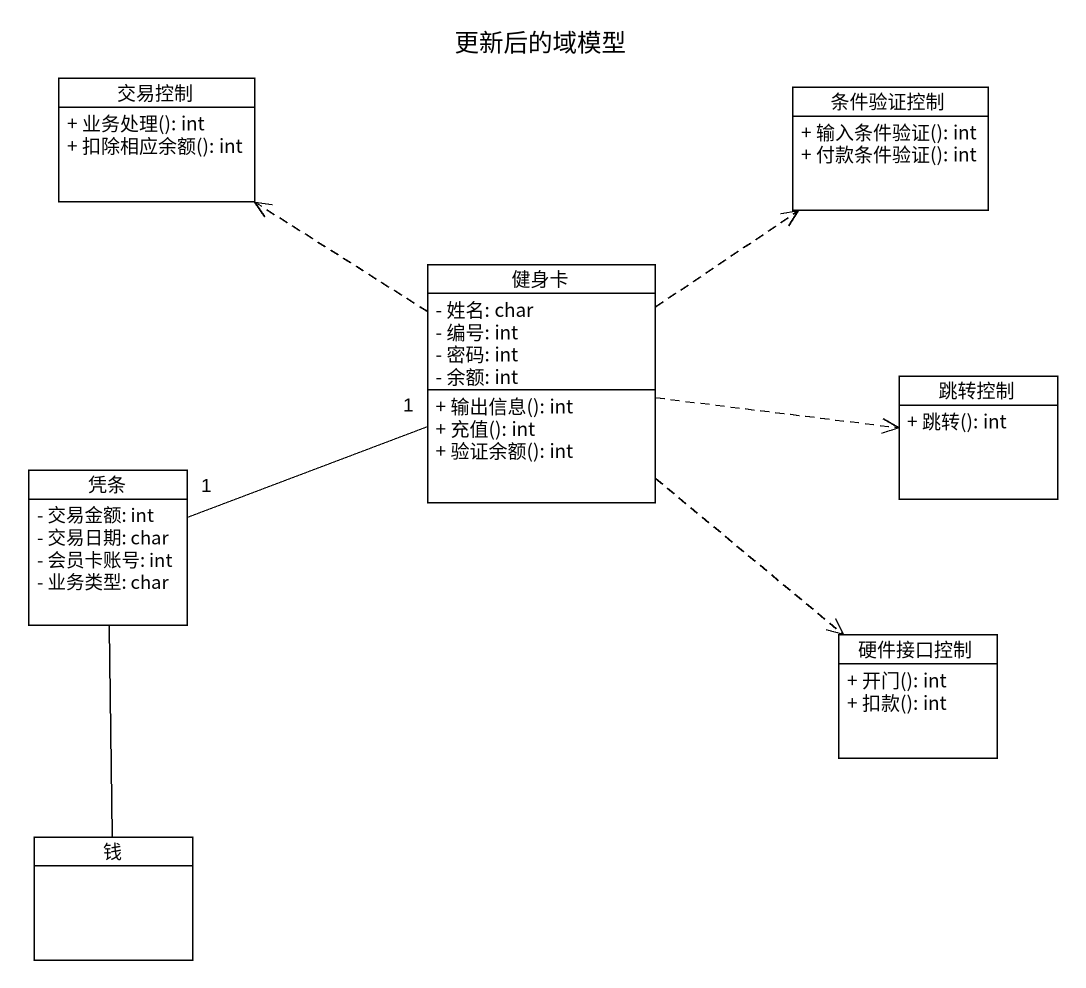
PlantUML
@startuml
title 更新后的域模型
hide circle
hide empty members
skinparam classAttributeIconSize 0
class 交易控制 {
  + 业务处理(): int
  + 扣除相应余额(): int
}
class 条件验证控制 {
  + 输入条件验证(): int
  + 付款条件验证(): int
}
class 健身卡 {
  - 姓名: char
  - 编号: int
  - 密码: int
  - 余额: int
  + 输出信息(): int
  + 充值(): int
  + 验证余额(): int
}
class 跳转控制 {
  + 跳转(): int
}
class 凭条 {
  - 交易金额: int
  - 交易日期: char
  - 会员卡账号: int
  - 业务类型: char
}
class 硬件接口控制 {
  + 开门(): int
  + 扣款(): int
}
class 钱
健身卡 .up.> 交易控制
健身卡 .up.> 条件验证控制
健身卡 .right.> 跳转控制
健身卡 "1" -left- "1" 凭条
健身卡 ..> 硬件接口控制
凭条 -- 钱
@enduml
